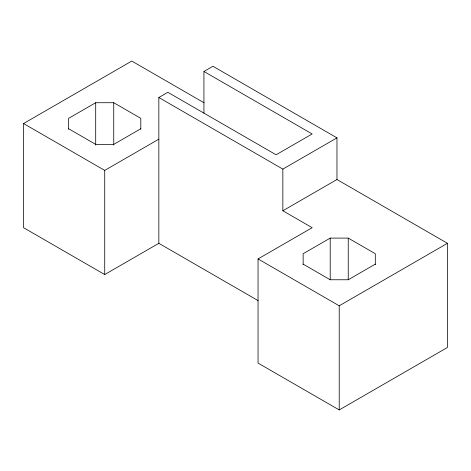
<?xml version="1.0" encoding="UTF-8"?>
<svg xmlns="http://www.w3.org/2000/svg" width="471" height="471" viewBox="0 0 471 471"><rect width="100%" height="100%" fill="white"/><g stroke="black" fill="none" stroke-linecap="round" stroke-linejoin="round"><path stroke-width="0.71" d="M258.084 300.61L158.839 243.313L104.721 274.552L23.55 227.687L23.55 123.543L131.78 61.059L204.073 102.796M140.8 129.301L140.8 118.339L113.741 102.719L95.701 102.719L68.648 118.339L68.648 129.301M158.839 243.313L158.839 97.509L167.859 92.304L276.088 154.788L312.161 133.958L203.931 71.474L203.931 113.128M203.931 71.474L212.951 66.264L336.965 137.862L336.965 179.522L447.45 243.313L447.45 347.457L339.22 409.941L258.049 363.076L258.049 258.932L312.161 227.687L282.853 210.767L282.853 169.107L158.839 97.509M140.8 128.754L113.741 144.373L95.701 144.373L68.648 128.754M23.55 123.543L104.721 170.408L158.839 139.169M282.853 169.107L336.965 137.862M282.853 210.767L336.965 179.522M375.299 264.684L375.299 253.722L348.24 238.102L330.2 238.102L303.141 253.722L303.141 264.684M303.141 264.137L330.2 279.762L348.24 279.762L375.299 264.137M258.049 258.932L339.22 305.797L447.45 243.313M348.24 238.102L348.24 279.762M339.22 305.797L339.22 409.941M330.2 238.102L330.2 279.762M113.741 102.719L113.741 145.103M104.721 170.408L104.721 274.552M95.701 102.719L95.701 145.103"/></g></svg>
